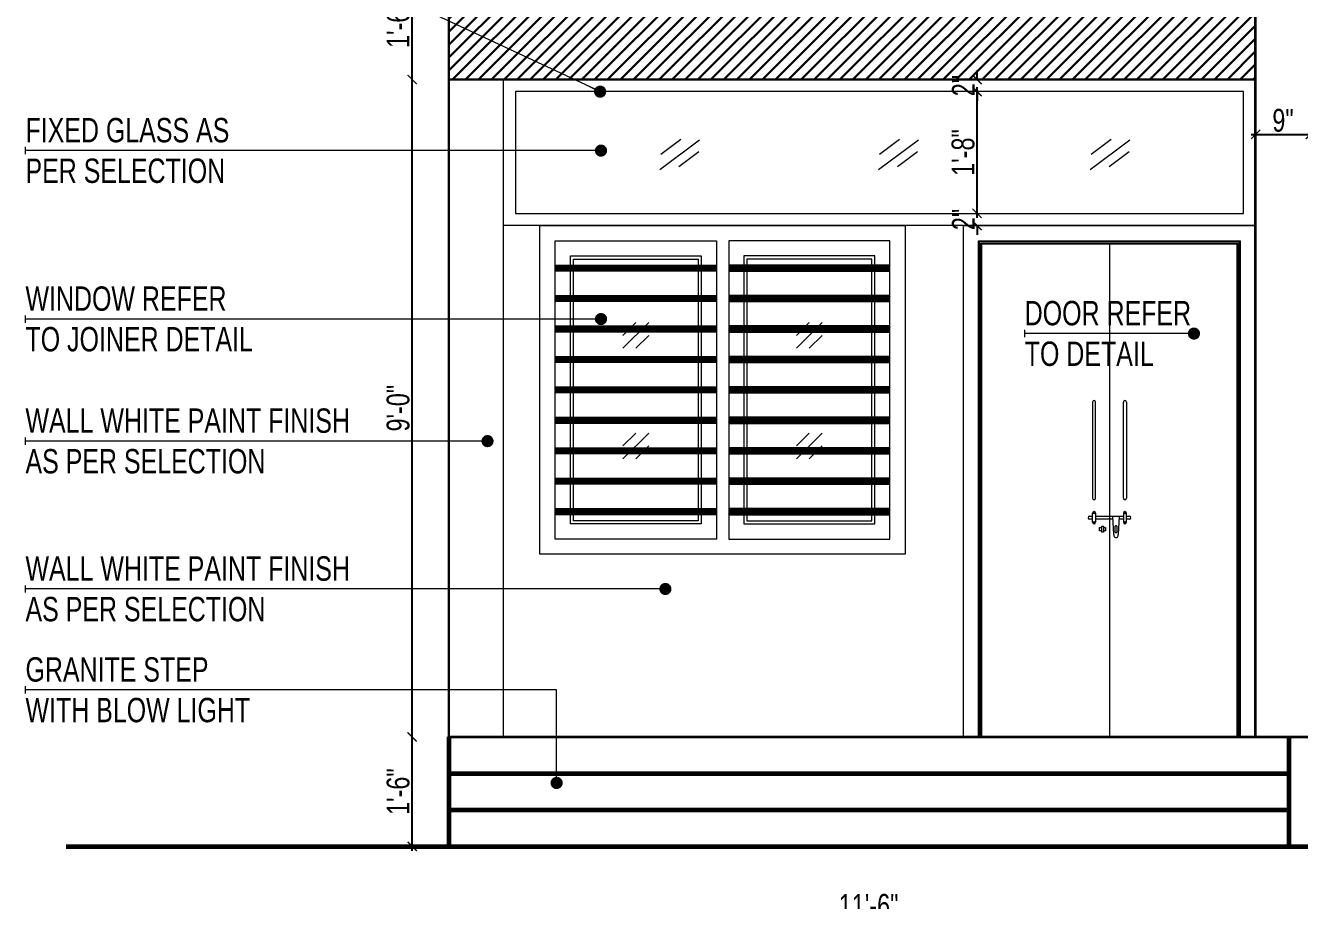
# Model space of a CAD drawing. Header units: inches. Extents: x 3365147 to 3374664, y 1380917 to 1384908.
# Drawn here: x 3370446.6 to 3370655.9, y 1381777.7 to 1381921.4 of the extents above; entities that cross this region are included whole.
import ezdxf

# ---------------------------------------------------------------- set-up
doc = ezdxf.new("R2010")
doc.units = ezdxf.units.IN
doc.header["$LTSCALE"] = 18
doc.header["$MEASUREMENT"] = 0
doc.header["$PDSIZE"] = -1
doc.linetypes.add('CONTINOUS', pattern=[0])
for name, color, linetype, lineweight in [('DOOR-00_BC', 30, 'Continuous', 18), ('DOORS-00_BC', 30, 'Continuous', 18), ('DOORS-SHUTTER_BC', 40, 'Continuous', 9), ('DOORS-THIN_BC', 252, 'Continuous', 5), ('ELEVATION-00_BC', 241, 'Continuous', 60), ('ELEVATION-02_BC', 5, 'Continuous', 35), ('ELEVATION-03_BC', 7, 'Continuous', 30), ('FABRICATION-00_BC', 154, 'Continuous', 18), ('GLASS-00_BC', 140, 'Continuous', 18), ('GRILL-00_BC', 150, 'CONTINOUS', 18), ('GRILL-HATCH_BC', 252, 'CONTINOUS', 5), ('LEVEL-00 DIM_BC', 3, 'Continuous', 9), ('TEXT-02 _BC', 3, 'CONTINOUS', 18), ('TEXT-02_ARROW_BC', 4, 'Continuous', 13), ('WINDOWS-00_BC', 30, 'Continuous', 18), ('WINDOWS-SHUTTER_BC', 40, 'Continuous', 9)]:
    doc.layers.add(name, color=color, linetype=linetype, lineweight=lineweight)
doc.styles.add('BC_ROOM _DIM', font='swisscl.ttf')
doc.styles.add('DIM_BC', font='swisscl.ttf')
doc.styles.add('WD Room text', font='swisscl.ttf')
doc.dimstyles.new('BC-RD1', dxfattribs={"dimtxt": 5, "dimasz": 2, "dimexe": 4.5, "dimexo": 0, "dimgap": 0.5, "dimtad": 1, "dimzin": 3, "dimdsep": 46, "dimlunit": 4, "dimtxsty": 'BC_ROOM _DIM', "dimblk": 'ARCHTICK', "dimcen": 0, "dimdle": 1, "dimse1": 1, "dimse2": 1, "dimclrd": 252, "dimclre": 4, "dimclrt": 256, "dimadec": 0, "dimazin": 0, "dimtfac": 0.5, "dimtix": 1, "dimtofl": 0, "dimtmove": 2, "dimatfit": 3, "dimfxl": 0, "dimfrac": 1, "dimtolj": 1, "dimtzin": 1, "dimarcsym": 0})
doc.dimstyles.new('DIM_BC', dxfattribs={"dimtxt": 4, "dimasz": 2, "dimexe": 4.5, "dimexo": 0, "dimgap": 1, "dimtad": 1, "dimdec": 4, "dimzin": 3, "dimdsep": 46, "dimlunit": 4, "dimtxsty": 'DIM_BC', "dimblk": 'ARCHTICK', "dimcen": 0.0625, "dimdle": 0.25, "dimse1": 1, "dimse2": 1, "dimclrd": 7, "dimclre": 4, "dimclrt": 256, "dimadec": 0, "dimazin": 0, "dimtfac": 0.5, "dimtdec": 4, "dimtix": 1, "dimtofl": 0, "dimtmove": 2, "dimatfit": 2, "dimfxl": 0, "dimfrac": 1, "dimtolj": 1, "dimtzin": 1, "dimlwd": -1, "dimarcsym": 0})
pattern_1 = [(315, (-2183.76069, 608.24764), (0.0883883476483, 0.0883883476483), [])]
pattern_2 = [(315, (-2183.76069, 613.24764), (0.0883883476483, 0.0883883476483), [])]
pattern_3 = [(315, (-2183.76069, 618.24764), (0.0883883476483, 0.0883883476483), [])]
pattern_4 = [(315, (-2183.76069, 623.24764), (0.0883883476483, 0.0883883476483), [])]
pattern_5 = [(315, (-2183.76069, 628.24764), (0.0883883476483, 0.0883883476483), [])]
pattern_6 = [(315, (-2183.76069, 633.24764), (0.0883883476483, 0.0883883476483), [])]
pattern_7 = [(315, (-2183.76069, 638.24764), (0.0883883476483, 0.0883883476483), [])]
pattern_8 = [(315, (-2183.76069, 643.24764), (0.0883883476483, 0.0883883476483), [])]
pattern_9 = [(315, (-2183.76069, 648.24764), (0.0883883476483, 0.0883883476483), [])]

# ---------------------------------------------------------------- blocks, each defined once
blk = doc.blocks.new('ARCHTICK')
at = {"color": 0, "const_width": 0.15}
blk.add_lwpolyline([(-0.5, -0.5), (0.5, 0.5)], dxfattribs=at)
blk = doc.blocks.new('*D1813')
at = {"layer": 'Defpoints', "color": 0, "transparency": 16777216}
for p in [(3370516.08, 1381786.55), (3370654.08, 1381786.55), (3370654.08, 1381774.55)]:
    blk.add_point(p, dxfattribs=at)
at = {"layer": 'LEVEL-00 DIM_BC', "color": 252, "lineweight": -2, "transparency": 16777216}
blk.add_line((3370515.33, 1381774.55), (3370654.83, 1381774.55), dxfattribs=at)
at = {"layer": 'LEVEL-00 DIM_BC', "color": 252, "lineweight": -2, "transparency": 16777216, "xscale": 1.5, "yscale": 1.5, "zscale": 1.5, "rotation": 180}
blk.add_blockref('ARCHTICK', (3370516.08, 1381774.55), dxfattribs=at)
at = {"layer": 'LEVEL-00 DIM_BC', "color": 252, "lineweight": -2, "transparency": 16777216, "xscale": 1.5, "yscale": 1.5, "zscale": 1.5}
blk.add_blockref('ARCHTICK', (3370654.08, 1381774.55), dxfattribs=at)
at = {"layer": 'LEVEL-00 DIM_BC', "transparency": 16777216, "insert": (3370585.08, 1381776.85), "char_height": 3.75, "attachment_point": 5, "style": 'BC_ROOM _DIM'}
blk.add_mtext('\\A1;11\'-6"', dxfattribs=at)
blk = doc.blocks.new('_ArchTick')
at = {"color": 0, "linetype": 'ByBlock', "const_width": 0.15}
blk.add_lwpolyline([(-0.5, -0.5), (0.5, 0.5)], dxfattribs=at)
blk = doc.blocks.new('*D1819')
at = {"layer": 'Defpoints', "color": 0, "transparency": 16777216}
for p in [(3370510.08, 1381804.55), (3370522.66, 1381804.55), (3370522.66, 1381786.55)]:
    blk.add_point(p, dxfattribs=at)
at = {"layer": 'LEVEL-00 DIM_BC', "color": 252, "lineweight": -2, "transparency": 16777216}
blk.add_line((3370510.08, 1381785.8), (3370510.08, 1381805.3), dxfattribs=at)
at = {"layer": 'LEVEL-00 DIM_BC', "color": 252, "lineweight": -2, "transparency": 16777216, "xscale": 1.5, "yscale": 1.5, "zscale": 1.5}
for p, rotation in [((3370510.08, 1381804.55), 90), ((3370510.08, 1381786.55), 270)]:
    blk.add_blockref('ARCHTICK', p, dxfattribs=dict(at, rotation=rotation))
at = {"layer": 'LEVEL-00 DIM_BC', "transparency": 16777216, "insert": (3370507.79, 1381795.55), "char_height": 3.75, "attachment_point": 5, "rotation": 90, "style": 'BC_ROOM _DIM'}
blk.add_mtext('\\A1;1\'-6"', dxfattribs=at)
blk = doc.blocks.new('*D1820')
at = {"layer": 'Defpoints', "color": 0, "transparency": 16777216}
for p in [(3370510.08, 1381912.55), (3370516.08, 1381912.55), (3370517.95, 1381804.55)]:
    blk.add_point(p, dxfattribs=at)
at = {"layer": 'LEVEL-00 DIM_BC', "color": 252, "lineweight": -2, "transparency": 16777216}
blk.add_line((3370510.08, 1381803.8), (3370510.08, 1381913.3), dxfattribs=at)
at = {"layer": 'LEVEL-00 DIM_BC', "color": 252, "lineweight": -2, "transparency": 16777216, "xscale": 1.5, "yscale": 1.5, "zscale": 1.5}
for p, rotation in [((3370510.08, 1381912.55), 90), ((3370510.08, 1381804.55), 270)]:
    blk.add_blockref('ARCHTICK', p, dxfattribs=dict(at, rotation=rotation))
at = {"layer": 'LEVEL-00 DIM_BC', "transparency": 16777216, "insert": (3370507.79, 1381858.55), "char_height": 3.75, "attachment_point": 5, "rotation": 90, "style": 'BC_ROOM _DIM'}
blk.add_mtext('\\A1;9\'-0"', dxfattribs=at)
blk = doc.blocks.new('*D1821')
at = {"layer": 'Defpoints', "color": 0, "transparency": 16777216}
for p in [(3370510.08, 1381930.55), (3370583.98, 1381930.55), (3370516.08, 1381912.55)]:
    blk.add_point(p, dxfattribs=at)
at = {"layer": 'LEVEL-00 DIM_BC', "color": 252, "lineweight": -2, "transparency": 16777216}
blk.add_line((3370510.08, 1381911.8), (3370510.08, 1381931.3), dxfattribs=at)
at = {"layer": 'LEVEL-00 DIM_BC', "color": 252, "lineweight": -2, "transparency": 16777216, "xscale": 1.5, "yscale": 1.5, "zscale": 1.5}
for p, rotation in [((3370510.08, 1381930.55), 90), ((3370510.08, 1381912.55), 270)]:
    blk.add_blockref('ARCHTICK', p, dxfattribs=dict(at, rotation=rotation))
at = {"layer": 'LEVEL-00 DIM_BC', "transparency": 16777216, "insert": (3370507.79, 1381921.55), "char_height": 3.75, "attachment_point": 5, "rotation": 90, "style": 'BC_ROOM _DIM'}
blk.add_mtext('\\A1;1\'-6"', dxfattribs=at)
blk = doc.blocks.new('*D1835')
at = {"layer": 'Defpoints', "color": 0, "transparency": 16777216}
for p in [(3370657.65, 1381903.53), (3370648.65, 1381898.51), (3370657.65, 1381898.51)]:
    blk.add_point(p, dxfattribs=at)
at = {"layer": 'LEVEL-00 DIM_BC', "color": 252, "lineweight": -2, "transparency": 16777216}
blk.add_line((3370647.9, 1381903.53), (3370658.4, 1381903.53), dxfattribs=at)
at = {"layer": 'LEVEL-00 DIM_BC', "color": 252, "lineweight": -2, "transparency": 16777216, "xscale": 1.5, "yscale": 1.5, "zscale": 1.5, "rotation": 180}
blk.add_blockref('ARCHTICK', (3370648.65, 1381903.53), dxfattribs=at)
at = {"layer": 'LEVEL-00 DIM_BC', "color": 252, "lineweight": -2, "transparency": 16777216, "xscale": 1.5, "yscale": 1.5, "zscale": 1.5}
blk.add_blockref('ARCHTICK', (3370657.65, 1381903.53), dxfattribs=at)
at = {"layer": 'LEVEL-00 DIM_BC', "transparency": 16777216, "insert": (3370653.15, 1381905.82), "char_height": 3.75, "attachment_point": 5, "style": 'BC_ROOM _DIM'}
blk.add_mtext('\\A1;9"', dxfattribs=at)
blk = doc.blocks.new('*D1837')
at = {"layer": 'Defpoints', "color": 0, "transparency": 16777216}
for p in [(3370598.5, 1381890.55), (3370602.89, 1381890.55), (3370598.5, 1381888.55)]:
    blk.add_point(p, dxfattribs=at)
at = {"layer": 'LEVEL-00 DIM_BC', "color": 252, "lineweight": -2, "transparency": 16777216}
for p, q in [((3370602.89, 1381890.55), (3370602.89, 1381892.05)), ((3370602.89, 1381888.55), (3370602.89, 1381887.05))]:
    blk.add_line(p, q, dxfattribs=at)
at = {"layer": 'LEVEL-00 DIM_BC', "color": 252, "lineweight": -2, "transparency": 16777216, "xscale": 1.5, "yscale": 1.5, "zscale": 1.5}
for p, rotation in [((3370602.89, 1381890.55), 270), ((3370602.89, 1381888.55), 90)]:
    blk.add_blockref('ARCHTICK', p, dxfattribs=dict(at, rotation=rotation))
at = {"layer": 'LEVEL-00 DIM_BC', "transparency": 16777216, "insert": (3370600.64, 1381889.55), "char_height": 3.75, "attachment_point": 5, "rotation": 90, "style": 'BC_ROOM _DIM'}
blk.add_mtext('\\A1;2"', dxfattribs=at)
blk = doc.blocks.new('*D1838')
at = {"layer": 'Defpoints', "color": 0, "transparency": 16777216}
for p in [(3370602.89, 1381910.55), (3370606.55, 1381910.55), (3370606.55, 1381890.55)]:
    blk.add_point(p, dxfattribs=at)
at = {"layer": 'LEVEL-00 DIM_BC', "color": 252, "lineweight": -2, "transparency": 16777216}
blk.add_line((3370602.89, 1381889.8), (3370602.89, 1381911.3), dxfattribs=at)
at = {"layer": 'LEVEL-00 DIM_BC', "color": 252, "lineweight": -2, "transparency": 16777216, "xscale": 1.5, "yscale": 1.5, "zscale": 1.5}
for p, rotation in [((3370602.89, 1381910.55), 90), ((3370602.89, 1381890.55), 270)]:
    blk.add_blockref('ARCHTICK', p, dxfattribs=dict(at, rotation=rotation))
at = {"layer": 'LEVEL-00 DIM_BC', "transparency": 16777216, "insert": (3370600.6, 1381900.55), "char_height": 3.75, "attachment_point": 5, "rotation": 90, "style": 'BC_ROOM _DIM'}
blk.add_mtext('\\A1;1\'-8"', dxfattribs=at)
blk = doc.blocks.new('*D1839')
at = {"layer": 'Defpoints', "color": 0, "transparency": 16777216}
for p in [(3370602.89, 1381912.55), (3370608.58, 1381912.55), (3370608.58, 1381910.55)]:
    blk.add_point(p, dxfattribs=at)
at = {"layer": 'LEVEL-00 DIM_BC', "color": 252, "lineweight": -2, "transparency": 16777216}
for p, q in [((3370602.89, 1381912.55), (3370602.89, 1381914.05)), ((3370602.89, 1381910.55), (3370602.89, 1381909.05))]:
    blk.add_line(p, q, dxfattribs=at)
at = {"layer": 'LEVEL-00 DIM_BC', "color": 252, "lineweight": -2, "transparency": 16777216, "xscale": 1.5, "yscale": 1.5, "zscale": 1.5}
for p, rotation in [((3370602.89, 1381912.55), 270), ((3370602.89, 1381910.55), 90)]:
    blk.add_blockref('ARCHTICK', p, dxfattribs=dict(at, rotation=rotation))
at = {"layer": 'LEVEL-00 DIM_BC', "transparency": 16777216, "insert": (3370600.64, 1381911.55), "char_height": 3.75, "attachment_point": 5, "rotation": 90, "style": 'BC_ROOM _DIM'}
blk.add_mtext('\\A1;2"', dxfattribs=at)

msp = doc.modelspace()

# ---------------------------------------------------------------- hatches: boundary and pattern name
at = {"layer": 'ELEVATION-03_BC', "true_color": 0x5e67af, "transparency": 33554687}
h = msp.add_hatch(dxfattribs=at)
h.set_pattern_fill('ANSI31', color=165, scale=12)
h.set_pattern_definition([(45, (0, 0), (-1.0606601718, 1.0606601718), [])])
h.paths.add_polyline_path([(3370648.64792, 1381930.55187), (3370531.08347, 1381930.55187), (3370531.08347, 1381960.55187), (3370531.08347, 1381960.55187), (3370531.08347, 1382014.55187), (3370531.08347, 1382104.55187), (3370516.08347, 1382104.55187), (3370516.08347, 1382056.55187), (3370516.08347, 1382056.55187), (3370516.08347, 1381912.55187), (3370648.64792, 1381912.55187)])
at = {"layer": 'GRILL-HATCH_BC', "transparency": 33554687}
h = msp.add_hatch(dxfattribs=at)
h.set_pattern_fill('ANSI31', color=256, angle=-90)
h.set_pattern_definition(pattern_9)
h.paths.add_polyline_path([(3370533.58347, 1381882.05187), (3370533.58347, 1381881.05187), (3370560.08347, 1381881.05187), (3370560.08347, 1381882.05187)])
h = msp.add_hatch(dxfattribs=at)
h.set_pattern_fill('ANSI31', color=256, angle=-90)
h.set_pattern_definition(pattern_9)
h.paths.add_polyline_path([(3370588.58347, 1381882.05187), (3370588.58347, 1381881.05187), (3370562.08347, 1381881.05187), (3370562.08347, 1381882.05187)])
h = msp.add_hatch(dxfattribs=at)
h.set_pattern_fill('ANSI31', color=256, angle=-90)
h.set_pattern_definition(pattern_8)
h.paths.add_polyline_path([(3370533.58347, 1381877.05187), (3370533.58347, 1381876.05187), (3370560.08347, 1381876.05187), (3370560.08347, 1381877.05187)])
h = msp.add_hatch(dxfattribs=at)
h.set_pattern_fill('ANSI31', color=256, angle=-90)
h.set_pattern_definition(pattern_8)
h.paths.add_polyline_path([(3370588.58347, 1381877.05187), (3370588.58347, 1381876.05187), (3370562.08347, 1381876.05187), (3370562.08347, 1381877.05187)])
h = msp.add_hatch(dxfattribs=at)
h.set_pattern_fill('ANSI31', color=256, angle=-90)
h.set_pattern_definition(pattern_7)
h.paths.add_polyline_path([(3370533.58347, 1381872.05187), (3370533.58347, 1381871.05187), (3370560.08347, 1381871.05187), (3370560.08347, 1381872.05187)])
h = msp.add_hatch(dxfattribs=at)
h.set_pattern_fill('ANSI31', color=256, angle=-90)
h.set_pattern_definition(pattern_7)
h.paths.add_polyline_path([(3370588.58347, 1381872.05187), (3370588.58347, 1381871.05187), (3370562.08347, 1381871.05187), (3370562.08347, 1381872.05187)])
h = msp.add_hatch(dxfattribs=at)
h.set_pattern_fill('ANSI31', color=256, angle=-90)
h.set_pattern_definition(pattern_6)
h.paths.add_polyline_path([(3370533.58347, 1381867.05187), (3370533.58347, 1381866.05187), (3370560.08347, 1381866.05187), (3370560.08347, 1381867.05187)])
h = msp.add_hatch(dxfattribs=at)
h.set_pattern_fill('ANSI31', color=256, angle=-90)
h.set_pattern_definition(pattern_6)
h.paths.add_polyline_path([(3370588.58347, 1381867.05187), (3370588.58347, 1381866.05187), (3370562.08347, 1381866.05187), (3370562.08347, 1381867.05187)])
h = msp.add_hatch(dxfattribs=at)
h.set_pattern_fill('ANSI31', color=256, angle=-90)
h.set_pattern_definition(pattern_5)
h.paths.add_polyline_path([(3370533.58347, 1381862.05187), (3370533.58347, 1381861.05187), (3370560.08347, 1381861.05187), (3370560.08347, 1381862.05187)])
h = msp.add_hatch(dxfattribs=at)
h.set_pattern_fill('ANSI31', color=256, angle=-90)
h.set_pattern_definition(pattern_5)
h.paths.add_polyline_path([(3370588.58347, 1381862.05187), (3370588.58347, 1381861.05187), (3370562.08347, 1381861.05187), (3370562.08347, 1381862.05187)])
h = msp.add_hatch(dxfattribs=at)
h.set_pattern_fill('ANSI31', color=256, angle=-90)
h.set_pattern_definition(pattern_4)
h.paths.add_polyline_path([(3370533.58347, 1381857.05187), (3370533.58347, 1381856.05187), (3370560.08347, 1381856.05187), (3370560.08347, 1381857.05187)])
h = msp.add_hatch(dxfattribs=at)
h.set_pattern_fill('ANSI31', color=256, angle=-90)
h.set_pattern_definition(pattern_4)
h.paths.add_polyline_path([(3370588.58347, 1381857.05187), (3370588.58347, 1381856.05187), (3370562.08347, 1381856.05187), (3370562.08347, 1381857.05187)])
h = msp.add_hatch(dxfattribs=at)
h.set_pattern_fill('ANSI31', color=256, angle=-90)
h.set_pattern_definition(pattern_3)
h.paths.add_polyline_path([(3370533.58347, 1381852.05187), (3370533.58347, 1381851.05187), (3370560.08347, 1381851.05187), (3370560.08347, 1381852.05187)])
h = msp.add_hatch(dxfattribs=at)
h.set_pattern_fill('ANSI31', color=256, angle=-90)
h.set_pattern_definition(pattern_3)
h.paths.add_polyline_path([(3370588.58347, 1381852.05187), (3370588.58347, 1381851.05187), (3370562.08347, 1381851.05187), (3370562.08347, 1381852.05187)])
h = msp.add_hatch(dxfattribs=at)
h.set_pattern_fill('ANSI31', color=256, angle=-90)
h.set_pattern_definition(pattern_2)
h.paths.add_polyline_path([(3370533.58347, 1381847.05187), (3370533.58347, 1381846.05187), (3370560.08347, 1381846.05187), (3370560.08347, 1381847.05187)])
h = msp.add_hatch(dxfattribs=at)
h.set_pattern_fill('ANSI31', color=256, angle=-90)
h.set_pattern_definition(pattern_2)
h.paths.add_polyline_path([(3370588.58347, 1381847.05187), (3370588.58347, 1381846.05187), (3370562.08347, 1381846.05187), (3370562.08347, 1381847.05187)])
h = msp.add_hatch(dxfattribs=at)
h.set_pattern_fill('ANSI31', color=256, angle=-90)
h.set_pattern_definition(pattern_1)
h.paths.add_polyline_path([(3370533.58347, 1381842.05187), (3370533.58347, 1381841.05187), (3370560.08347, 1381841.05187), (3370560.08347, 1381842.05187)])
h = msp.add_hatch(dxfattribs=at)
h.set_pattern_fill('ANSI31', color=256, angle=-90)
h.set_pattern_definition(pattern_1)
h.paths.add_polyline_path([(3370588.58347, 1381842.05187), (3370588.58347, 1381841.05187), (3370562.08347, 1381841.05187), (3370562.08347, 1381842.05187)])

# ---------------------------------------------------------------- linework, layer by layer
at = {"layer": 'DOOR-00_BC'}
for p, q in [((3370600.64791, 1381888.55187), (3370648.64792, 1381888.55187)), ((3370648.64792, 1381888.55187), (3370648.64792, 1381804.55187))]:
    msp.add_line(p, q, dxfattribs=at)
at = {"layer": 'DOORS-00_BC', "transparency": 33554687}
for p, q in [((3370600.64791, 1381804.55187), (3370600.64791, 1381888.55187)), ((3370600.64791, 1381888.55187), (3370648.64791, 1381888.55187)), ((3370648.64791, 1381804.55187), (3370648.64791, 1381888.55187)), ((3370603.14791, 1381804.55187), (3370603.14791, 1381886.05187)), ((3370603.14791, 1381886.05187), (3370646.14791, 1381886.05187)), ((3370646.14791, 1381804.55187), (3370646.14791, 1381886.05187))]:
    msp.add_line(p, q, dxfattribs=at)
at = {"layer": 'DOORS-SHUTTER_BC', "transparency": 33554687}
for p, q in [((3370603.64791, 1381804.55187), (3370603.64791, 1381885.55187)), ((3370603.64791, 1381885.55187), (3370645.64791, 1381885.55187)), ((3370624.64791, 1381885.55187), (3370624.64791, 1381804.55187)), ((3370645.64791, 1381804.55187), (3370645.64791, 1381885.55187)), ((3370621.36666, 1381840.80187), (3370621.86666, 1381840.80187)), ((3370621.86666, 1381839.80187), (3370621.86666, 1381841.30187)), ((3370622.36666, 1381841.30187), (3370622.36666, 1381839.80187)), ((3370622.36666, 1381840.80187), (3370626.92916, 1381840.80187)), ((3370625.37239, 1381837.80187), (3370625.22239, 1381840.80187)), ((3370626.22239, 1381840.80187), (3370626.07239, 1381837.80187)), ((3370626.92916, 1381841.30187), (3370626.92916, 1381839.80187)), ((3370627.42916, 1381839.80187), (3370627.42916, 1381841.30187)), ((3370627.42916, 1381840.80187), (3370627.92916, 1381840.80187)), ((3370621.86666, 1381840.30187), (3370621.36666, 1381840.30187)), ((3370625.22239, 1381840.30187), (3370622.36666, 1381840.30187)), ((3370626.92916, 1381840.30187), (3370626.22239, 1381840.30187)), ((3370627.92916, 1381840.30187), (3370627.42916, 1381840.30187))]:
    msp.add_line(p, q, dxfattribs=at)
for points in [[(3370621.86666, 1381859.54464), (3370621.86666, 1381843.78379)], [(3370622.36661, 1381843.78377), (3370622.36661, 1381859.54465)], [(3370626.92922, 1381843.78377), (3370626.92922, 1381859.54465)], [(3370627.42916, 1381859.54464), (3370627.42916, 1381843.78379)], [(3370623.38616, 1381838.42437), (3370623.02366, 1381838.42437), (3370623.02366, 1381838.92437), (3370623.38616, 1381838.92437)], [(3370623.63616, 1381838.92437), (3370623.99866, 1381838.92437), (3370623.99866, 1381838.42437), (3370623.63616, 1381838.42437)], [(3370625.59401, 1381838.20373), (3370625.59401, 1381839.14501)], [(3370625.84401, 1381839.14501), (3370625.84401, 1381838.20373)]]:
    msp.add_lwpolyline(points, dxfattribs=at)
msp.add_lwpolyline([(3370623.63616, 1381839.14501), (3370623.63616, 1381838.17001), (3370623.38616, 1381838.17001), (3370623.38616, 1381839.14501)], close=True, dxfattribs=at)
for centre in [(3370622.11666, 1381841.30187), (3370627.17916, 1381841.30187), (3370622.11666, 1381839.80187), (3370627.17916, 1381839.80187)]:
    msp.add_circle(centre, 0.10642, dxfattribs=at)
for centre, radius, start, end in [((3370622.11664, 1381859.54464), 0.24997, 359.9965028, 180), ((3370627.17919, 1381859.54464), 0.24997, 0, 180.0034972), ((3370622.11664, 1381843.78379), 0.24997, 180, 0.0034972), ((3370627.17919, 1381843.78379), 0.24997, 179.9965028, 0), ((3370621.36666, 1381840.55187), 0.25, 90, 270), ((3370622.11666, 1381841.30187), 0.25, 0, 180), ((3370627.17916, 1381841.30187), 0.25, 0, 180), ((3370627.92916, 1381840.55187), 0.25, 270, 90), ((3370622.11666, 1381839.80187), 0.25, 180, 0), ((3370625.71901, 1381839.14501), 0.125, 0, 180), ((3370627.17916, 1381839.80187), 0.25, 180, 0), ((3370625.72239, 1381837.67437), 0.3725, 159.9840404, 20.0159596), ((3370625.71901, 1381838.20373), 0.125, 180, 0)]:
    msp.add_arc(centre, radius, start, end, dxfattribs=at)
at = {"layer": 'DOORS-THIN_BC', "transparency": 33554687}
for p, q in [((3370603.27291, 1381885.92687), (3370646.02291, 1381885.92687)), ((3370603.27291, 1381804.55187), (3370603.27291, 1381885.92687)), ((3370603.52291, 1381885.67687), (3370645.77291, 1381885.67687)), ((3370603.52291, 1381804.55187), (3370603.52291, 1381885.67687)), ((3370645.77291, 1381804.55187), (3370645.77291, 1381885.67687)), ((3370646.02291, 1381804.55187), (3370646.02291, 1381885.92687))]:
    msp.add_line(p, q, dxfattribs=at)
at = {"layer": 'ELEVATION-00_BC', "transparency": 33554687}
for p, q in [((3370516.08347, 1381804.55187), (3370516.08347, 1381786.55187)), ((3370654.08347, 1381804.55187), (3370654.08347, 1381786.55187)), ((3370516.08347, 1381798.55187), (3370654.08347, 1381798.55187)), ((3370516.08347, 1381792.55187), (3370654.08347, 1381792.55187)), ((3370453.24769, 1381786.55187), (3370795.08347, 1381786.55187))]:
    msp.add_line(p, q, dxfattribs=at)
at = {"layer": 'ELEVATION-02_BC', "transparency": 33554687}
for p, q in [((3370648.64792, 1381804.55187), (3370648.64792, 1381960.55187)), ((3370516.08347, 1381804.55187), (3370657.64792, 1381804.55187))]:
    msp.add_line(p, q, dxfattribs=at)
at = {"layer": 'ELEVATION-03_BC', "color": 165, "true_color": 0x5e67af, "transparency": 33554687}
msp.add_line((3370516.08347, 1382056.55187), (3370516.08347, 1381804.55187), dxfattribs=at)
at = {"layer": 'ELEVATION-03_BC', "transparency": 33554687}
msp.add_line((3370516.08347, 1381912.55187), (3370648.64792, 1381912.55187), dxfattribs=at)
at = {"layer": 'FABRICATION-00_BC', "transparency": 33554687}
msp.add_line((3370648.64792, 1381888.55187), (3370525.08347, 1381888.55187), dxfattribs=at)
msp.add_lwpolyline([(3370646.64792, 1381910.55187), (3370527.08347, 1381910.55187), (3370527.08347, 1381890.55187), (3370646.64792, 1381890.55187)], close=True, dxfattribs=at)
at = {"layer": 'GLASS-00_BC'}
for p, q in [((3370550.76521, 1381897.74873), (3370557.29723, 1381902.64551)), ((3370550.9408, 1381900.29354), (3370554.20681, 1381902.74193)), ((3370553.89646, 1381898.24599), (3370557.16247, 1381900.69438))]:
    msp.add_line(p, q, dxfattribs=at)
at = {"layer": 'GLASS-00_BC', "transparency": 33554687}
for p, q in [((3370586.7125, 1381897.74873), (3370593.24453, 1381902.64551)), ((3370586.8881, 1381900.29354), (3370590.15411, 1381902.74193)), ((3370621.47719, 1381897.74873), (3370628.00921, 1381902.64551)), ((3370621.65278, 1381900.29354), (3370624.91879, 1381902.74193)), ((3370589.84375, 1381898.24599), (3370593.10976, 1381900.69438)), ((3370624.60844, 1381898.24599), (3370627.87445, 1381900.69438)), ((3370544.71215, 1381868.38582), (3370548.9548, 1381872.62846)), ((3370544.71215, 1381870.50714), (3370546.83347, 1381872.62846)), ((3370573.21215, 1381868.38582), (3370577.4548, 1381872.62846)), ((3370573.21215, 1381870.50714), (3370575.33347, 1381872.62846)), ((3370546.83347, 1381868.38582), (3370548.9548, 1381870.50714)), ((3370575.33347, 1381868.38582), (3370577.4548, 1381870.50714)), ((3370544.71215, 1381850.22632), (3370548.9548, 1381854.46896)), ((3370544.71215, 1381852.34764), (3370546.83347, 1381854.46896)), ((3370573.21215, 1381850.22632), (3370577.4548, 1381854.46896)), ((3370573.21215, 1381852.34764), (3370575.33347, 1381854.46896)), ((3370546.83347, 1381850.22632), (3370548.9548, 1381852.34764)), ((3370575.33347, 1381850.22632), (3370577.4548, 1381852.34764))]:
    msp.add_line(p, q, dxfattribs=at)
at = {"layer": 'GRILL-00_BC', "transparency": 33554687}
for points in [[(3370533.58347, 1381882.05187), (3370560.08347, 1381882.05187), (3370560.08347, 1381881.05187), (3370533.58347, 1381881.05187)], [(3370588.58347, 1381882.05187), (3370562.08347, 1381882.05187), (3370562.08347, 1381881.05187), (3370588.58347, 1381881.05187)], [(3370533.58347, 1381877.05187), (3370560.08347, 1381877.05187), (3370560.08347, 1381876.05187), (3370533.58347, 1381876.05187)], [(3370588.58347, 1381877.05187), (3370562.08347, 1381877.05187), (3370562.08347, 1381876.05187), (3370588.58347, 1381876.05187)], [(3370533.58347, 1381872.05187), (3370560.08347, 1381872.05187), (3370560.08347, 1381871.05187), (3370533.58347, 1381871.05187)], [(3370588.58347, 1381872.05187), (3370562.08347, 1381872.05187), (3370562.08347, 1381871.05187), (3370588.58347, 1381871.05187)], [(3370533.58347, 1381867.05187), (3370560.08347, 1381867.05187), (3370560.08347, 1381866.05187), (3370533.58347, 1381866.05187)], [(3370588.58347, 1381867.05187), (3370562.08347, 1381867.05187), (3370562.08347, 1381866.05187), (3370588.58347, 1381866.05187)], [(3370533.58347, 1381862.05187), (3370560.08347, 1381862.05187), (3370560.08347, 1381861.05187), (3370533.58347, 1381861.05187)], [(3370588.58347, 1381862.05187), (3370562.08347, 1381862.05187), (3370562.08347, 1381861.05187), (3370588.58347, 1381861.05187)], [(3370533.58347, 1381857.05187), (3370560.08347, 1381857.05187), (3370560.08347, 1381856.05187), (3370533.58347, 1381856.05187)], [(3370588.58347, 1381857.05187), (3370562.08347, 1381857.05187), (3370562.08347, 1381856.05187), (3370588.58347, 1381856.05187)], [(3370533.58347, 1381852.05187), (3370560.08347, 1381852.05187), (3370560.08347, 1381851.05187), (3370533.58347, 1381851.05187)], [(3370588.58347, 1381852.05187), (3370562.08347, 1381852.05187), (3370562.08347, 1381851.05187), (3370588.58347, 1381851.05187)], [(3370533.58347, 1381847.05187), (3370560.08347, 1381847.05187), (3370560.08347, 1381846.05187), (3370533.58347, 1381846.05187)], [(3370588.58347, 1381847.05187), (3370562.08347, 1381847.05187), (3370562.08347, 1381846.05187), (3370588.58347, 1381846.05187)], [(3370533.58347, 1381842.05187), (3370560.08347, 1381842.05187), (3370560.08347, 1381841.05187), (3370533.58347, 1381841.05187)], [(3370588.58347, 1381842.05187), (3370562.08347, 1381842.05187), (3370562.08347, 1381841.05187), (3370588.58347, 1381841.05187)]]:
    msp.add_lwpolyline(points, close=True, dxfattribs=at)
at = {"layer": 'TEXT-02_ARROW_BC'}
msp.add_line((3370525.08347, 1381804.55187), (3370525.08347, 1381912.55187), dxfattribs=at)
at = {"layer": 'TEXT-02_ARROW_BC', "transparency": 33554687}
for p, q in [((3370446.55582, 1381900.26549), (3370446.55582, 1381901.46549)), ((3370446.55582, 1381872.59117), (3370446.55582, 1381873.79117)), ((3370610.71784, 1381870.20364), (3370610.71784, 1381871.40364)), ((3370446.55582, 1381852.53939), (3370446.55582, 1381853.73939)), ((3370446.55582, 1381828.24426), (3370446.55582, 1381829.44426)), ((3370446.55582, 1381811.66389), (3370446.55582, 1381812.86389))]:
    msp.add_line(p, q, dxfattribs=at)
at = {"layer": 'WINDOWS-00_BC', "transparency": 33554687}
for points in [[(3370531.08347, 1381888.55187), (3370591.08347, 1381888.55187), (3370591.08347, 1381834.55187), (3370531.08347, 1381834.55187)], [(3370533.58347, 1381886.05187), (3370560.08347, 1381886.05187), (3370560.08347, 1381837.05187), (3370533.58347, 1381837.05187)], [(3370588.58347, 1381886.05187), (3370562.08347, 1381886.05187), (3370562.08347, 1381837.05187), (3370588.58347, 1381837.05187)]]:
    msp.add_lwpolyline(points, close=True, dxfattribs=at)
at = {"layer": 'WINDOWS-SHUTTER_BC', "transparency": 33554687}
for points in [[(3370557.58347, 1381839.55187), (3370536.08347, 1381839.55187), (3370536.08347, 1381883.55187), (3370557.58347, 1381883.55187), (3370557.58347, 1381839.55187)], [(3370557.08347, 1381840.05187), (3370536.58347, 1381840.05187), (3370536.58347, 1381883.05187), (3370557.08347, 1381883.05187), (3370557.08347, 1381840.05187)], [(3370564.58347, 1381839.55187), (3370586.08347, 1381839.55187), (3370586.08347, 1381883.55187), (3370564.58347, 1381883.55187), (3370564.58347, 1381839.55187)], [(3370565.08347, 1381840.05187), (3370585.58347, 1381840.05187), (3370585.58347, 1381883.05187), (3370565.08347, 1381883.05187), (3370565.08347, 1381840.05187)]]:
    msp.add_lwpolyline(points, dxfattribs=at)

# ---------------------------------------------------------------- texts
at = {"layer": 'TEXT-02 _BC', "transparency": 33554687, "char_height": 4, "attachment_point": 4, "style": 'WD Room text'}
for s, insert in [('\\A1;FIXED GLASS AS \\PPER SELECTION', (3370446.55582, 1381900.86549)), ('\\A1;WINDOW REFER \\PTO JOINER DETAIL ', (3370446.55582, 1381873.19117)), ('\\A1;DOOR REFER \\PTO DETAIL ', (3370610.71784, 1381870.80364)), ('\\A1;WALL WHITE PAINT FINISH \\PAS PER SELECTION ', (3370446.55582, 1381853.13939)), ('\\A1;WALL WHITE PAINT FINISH \\PAS PER SELECTION ', (3370446.55582, 1381828.84426)), ('\\A1;GRANITE STEP \\PWITH BLOW LIGHT ', (3370446.55582, 1381812.26389))]:
    msp.add_mtext(s, dxfattribs=dict(at, insert=insert))

# ---------------------------------------------------------------- dimensions: what is measured, and where the dimension line sits
at = {"layer": 'LEVEL-00 DIM_BC'}
for base, p1, p2, picture, middle in [((3370510.08347, 1381930.55187), (3370516.08347, 1381912.55187), (3370583.97811, 1381930.55187), '*D1821', (3370507.78801, 1381921.55187)), ((3370510.08347, 1381912.55187), (3370517.95164, 1381804.55187), (3370516.08347, 1381912.55187), '*D1820', (3370507.78801, 1381858.55187))]:
    dim = msp.add_linear_dim(base=base, p1=p1, p2=p2, angle=90, dimstyle='BC-RD1', override={"dimscale": 0.75, "dimpost": '\\X'}, dxfattribs=at)
    dim.commit()
    dim.dimension.update_dxf_attribs({"geometry": picture, "text_midpoint": middle})
at = {"layer": 'LEVEL-00 DIM_BC', "transparency": 33554687}
for base, p1, p2, picture, middle in [((3370602.89327, 1381912.55187), (3370608.5786, 1381910.55187), (3370608.5786, 1381912.55187), '*D1839', (3370600.6359, 1381911.55187)), ((3370602.89327, 1381910.55187), (3370606.54635, 1381890.55187), (3370606.54635, 1381910.55187), '*D1838', (3370600.59781, 1381900.55187)), ((3370602.89327, 1381890.55187), (3370598.49684, 1381888.55187), (3370598.49684, 1381890.55187), '*D1837', (3370600.6359, 1381889.55187)), ((3370510.08347, 1381804.55187), (3370522.6577, 1381786.55187), (3370522.6577, 1381804.55187), '*D1819', (3370507.78801, 1381795.55187))]:
    dim = msp.add_linear_dim(base=base, p1=p1, p2=p2, angle=90, dimstyle='BC-RD1', override={"dimscale": 0.75, "dimpost": '\\X'}, dxfattribs=at)
    dim.commit()
    dim.dimension.update_dxf_attribs({"geometry": picture, "text_midpoint": middle})
for base, p1, p2, picture, middle in [((3370657.64792, 1381903.5267), (3370648.64792, 1381898.50543), (3370657.64792, 1381898.50543), '*D1835', (3370653.14792, 1381905.8197)), ((3370654.08347, 1381774.55187), (3370516.08347, 1381786.55187), (3370654.08347, 1381786.55187), '*D1813', (3370585.08347, 1381776.84734))]:
    dim = msp.add_linear_dim(base=base, p1=p1, p2=p2, dimstyle='BC-RD1', override={"dimscale": 0.75, "dimpost": '\\X'}, dxfattribs=at)
    dim.commit()
    dim.dimension.update_dxf_attribs({"geometry": picture, "text_midpoint": middle})

# ---------------------------------------------------------------- leaders
at = {"layer": 'TEXT-02_ARROW_BC', "transparency": 33554687}
for points, override in [([(3370540.96462, 1381910.55187), (3370498.64282, 1381930.327), (3370446.55582, 1381930.327)], {"dimtad": 0, "dimclrd": 256, "dimldrblk": 'Dot', "dimfxl": 3, "dimfxlon": 1, "dimarcsym": 1}), ([(3370541.10485, 1381900.86549), (3370446.55582, 1381900.86549)], {"dimgap": 1, "dimtad": 0, "dimclrd": 256, "dimldrblk": 'Dot', "dimfxl": 3, "dimfxlon": 1, "dimarcsym": 1}), ([(3370541.10485, 1381873.19117), (3370446.55582, 1381873.19117)], {"dimgap": 1, "dimtad": 0, "dimclrd": 256, "dimldrblk": 'Dot', "dimfxl": 3, "dimfxlon": 1, "dimarcsym": 1}), ([(3370638.52037, 1381870.80364), (3370610.71784, 1381870.80364)], {"dimgap": 1, "dimtad": 0, "dimclrd": 256, "dimldrblk": 'Dot', "dimfxl": 3, "dimfxlon": 1, "dimarcsym": 1}), ([(3370522.46155, 1381853.13939), (3370446.55582, 1381853.13939)], {"dimgap": 1, "dimtad": 0, "dimclrd": 256, "dimldrblk": 'Dot', "dimfxl": 3, "dimfxlon": 1, "dimarcsym": 1}), ([(3370551.68662, 1381828.84426), (3370446.55582, 1381828.84426)], {"dimgap": 1, "dimtad": 0, "dimclrd": 256, "dimldrblk": 'Dot', "dimfxl": 3, "dimfxlon": 1, "dimarcsym": 1}), ([(3370533.81745, 1381796.9802), (3370533.81745, 1381812.26389), (3370446.55582, 1381812.26389)], {"dimtad": 0, "dimclrd": 256, "dimldrblk": 'Dot', "dimfxl": 3, "dimfxlon": 1, "dimarcsym": 1})]:
    msp.add_leader(points, dimstyle='DIM_BC', override=override, dxfattribs=at)

doc.saveas('drawing.dxf')
